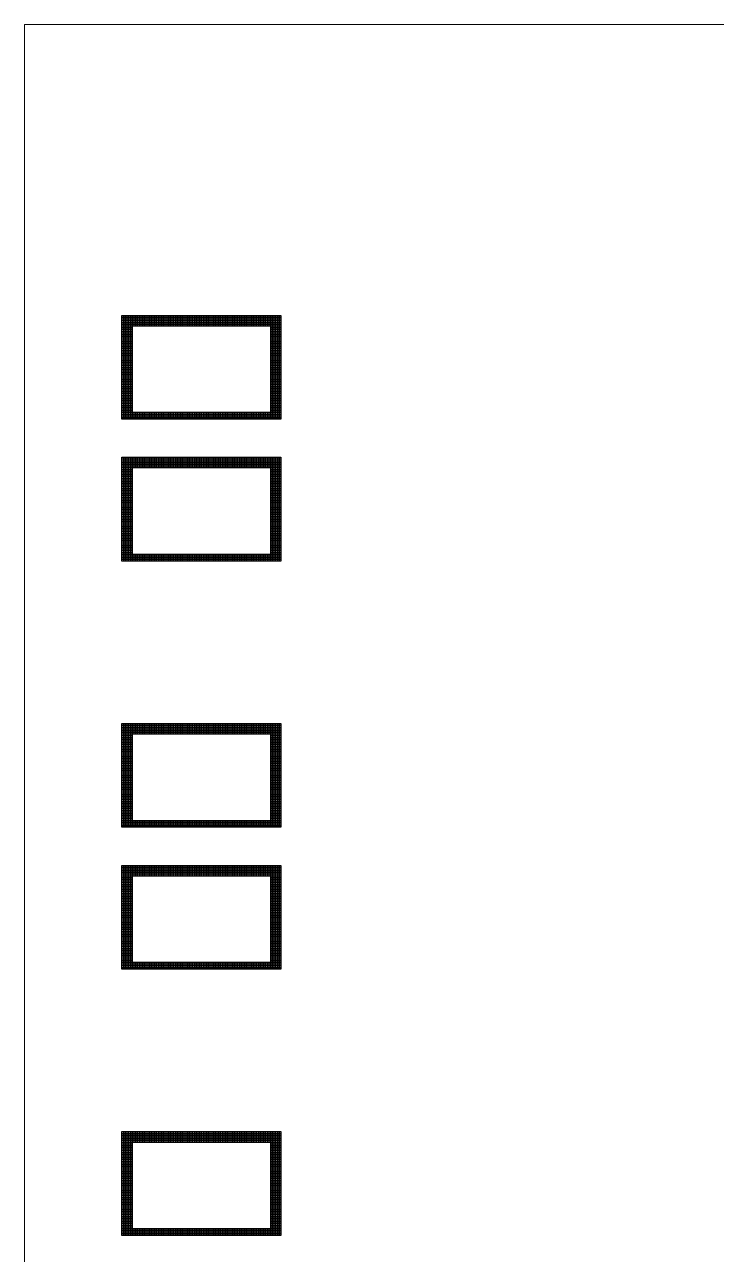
# Model space of a CAD drawing. Header units: millimetres. Extents: x 43.3 to 83.3, y 94.2 to 164.2.
# Drawn here: x 43.29 to 63.29, y 128.65 to 164.21 of the extents above; entities that cross this region are included whole.
import ezdxf

# ---------------------------------------------------------------- set-up
doc = ezdxf.new("R2010")
doc.units = ezdxf.units.MM
doc.layers.add('Adhesion Layer', color=52, linetype='Continuous')

msp = doc.modelspace()

# ---------------------------------------------------------------- linework, layer by layer
at = {"layer": 'Adhesion Layer', "linetype": 'Continuous', "lineweight": 0}
for p, q in [((43.292, 94.211), (43.292, 164.211)), ((43.292, 164.211), (83.292, 164.211))]:
    msp.add_line(p, q, dxfattribs=at)
at = {"layer": 'Adhesion Layer'}
for p, q in [((46.1, 152.8), (46.1, 155.8)), ((46.1, 155.8), (50.7, 155.8)), ((46.15, 155.8), (46.15, 152.8)), ((46.2, 155.8), (46.2, 152.8)), ((46.25, 155.8), (46.25, 152.8)), ((46.3, 155.8), (46.3, 152.8)), ((46.35, 155.8), (46.35, 152.8)), ((46.4, 155.8), (46.4, 152.8)), ((46.45, 155.8), (46.45, 155.5)), ((46.5, 155.8), (46.5, 155.5)), ((46.55, 155.8), (46.55, 155.5)), ((46.6, 155.8), (46.6, 155.5)), ((46.65, 155.8), (46.65, 155.5)), ((46.7, 155.8), (46.7, 155.5)), ((46.75, 155.8), (46.75, 155.5)), ((46.8, 155.8), (46.8, 155.5)), ((46.85, 155.8), (46.85, 155.5)), ((46.9, 155.8), (46.9, 155.5)), ((46.95, 155.8), (46.95, 155.5)), ((47, 155.8), (47, 155.5)), ((47.05, 155.8), (47.05, 155.5)), ((47.1, 155.8), (47.1, 155.5)), ((47.15, 155.8), (47.15, 155.5)), ((47.2, 155.8), (47.2, 155.5)), ((47.25, 155.8), (47.25, 155.5)), ((47.3, 155.8), (47.3, 155.5)), ((47.35, 155.8), (47.35, 155.5)), ((47.4, 155.8), (47.4, 155.5)), ((47.45, 155.8), (47.45, 155.5)), ((47.5, 155.8), (47.5, 155.5)), ((47.55, 155.8), (47.55, 155.5)), ((47.6, 155.8), (47.6, 155.5)), ((47.65, 155.8), (47.65, 155.5)), ((47.7, 155.8), (47.7, 155.5)), ((47.75, 155.8), (47.75, 155.5)), ((47.8, 155.8), (47.8, 155.5)), ((47.85, 155.8), (47.85, 155.5)), ((47.9, 155.8), (47.9, 155.5)), ((47.95, 155.8), (47.95, 155.5)), ((48, 155.8), (48, 155.5)), ((48.05, 155.8), (48.05, 155.5)), ((48.1, 155.8), (48.1, 155.5)), ((48.15, 155.8), (48.15, 155.5)), ((48.2, 155.8), (48.2, 155.5)), ((48.25, 155.8), (48.25, 155.5)), ((48.3, 155.8), (48.3, 155.5)), ((48.35, 155.8), (48.35, 155.5)), ((48.4, 155.8), (48.4, 155.5)), ((48.45, 155.8), (48.45, 155.5)), ((48.5, 155.8), (48.5, 155.5)), ((48.55, 155.8), (48.55, 155.5)), ((48.6, 155.8), (48.6, 155.5)), ((48.65, 155.8), (48.65, 155.5)), ((48.7, 155.8), (48.7, 155.5)), ((48.75, 155.8), (48.75, 155.5)), ((48.8, 155.8), (48.8, 155.5)), ((48.85, 155.8), (48.85, 155.5)), ((48.9, 155.8), (48.9, 155.5)), ((48.95, 155.8), (48.95, 155.5)), ((49, 155.8), (49, 155.5)), ((49.05, 155.8), (49.05, 155.5)), ((49.1, 155.8), (49.1, 155.5)), ((49.15, 155.8), (49.15, 155.5)), ((49.2, 155.8), (49.2, 155.5)), ((49.25, 155.8), (49.25, 155.5)), ((49.3, 155.8), (49.3, 155.5)), ((49.35, 155.8), (49.35, 155.5)), ((49.4, 155.8), (49.4, 155.5)), ((49.45, 155.8), (49.45, 155.5)), ((49.5, 155.8), (49.5, 155.5)), ((49.55, 155.8), (49.55, 155.5)), ((49.6, 155.8), (49.6, 155.5)), ((49.65, 155.8), (49.65, 155.5)), ((49.7, 155.8), (49.7, 155.5)), ((49.75, 155.8), (49.75, 155.5)), ((49.8, 155.8), (49.8, 155.5)), ((49.85, 155.8), (49.85, 155.5)), ((49.9, 155.8), (49.9, 155.5)), ((49.95, 155.8), (49.95, 155.5)), ((50, 155.8), (50, 155.5)), ((50.05, 155.8), (50.05, 155.5)), ((50.1, 155.8), (50.1, 155.5)), ((50.15, 155.8), (50.15, 155.5)), ((50.2, 155.8), (50.2, 155.5)), ((50.25, 155.8), (50.25, 155.5)), ((50.3, 155.8), (50.3, 155.5)), ((50.35, 155.8), (50.35, 155.5)), ((50.4, 155.8), (50.4, 152.8)), ((50.45, 155.8), (50.45, 152.8)), ((50.5, 155.8), (50.5, 152.8)), ((50.55, 155.8), (50.55, 152.8)), ((50.6, 155.8), (50.6, 152.8)), ((50.65, 155.8), (50.65, 152.8)), ((50.7, 155.8), (50.7, 152.8)), ((46.1, 155.75), (50.7, 155.75)), ((46.1, 155.7), (50.7, 155.7)), ((46.1, 155.65), (50.7, 155.65)), ((46.1, 155.6), (50.7, 155.6)), ((46.1, 155.55), (50.7, 155.55)), ((46.1, 155.5), (50.7, 155.5)), ((46.1, 155.45), (46.4, 155.45)), ((50.4, 155.45), (50.7, 155.45)), ((46.1, 155.4), (46.4, 155.4)), ((46.1, 155.35), (46.4, 155.35)), ((46.1, 155.3), (46.4, 155.3)), ((46.1, 155.25), (46.4, 155.25)), ((46.1, 155.2), (46.4, 155.2)), ((46.1, 155.15), (46.4, 155.15)), ((46.1, 155.1), (46.4, 155.1)), ((46.1, 155.05), (46.4, 155.05)), ((50.4, 155.4), (50.7, 155.4)), ((50.4, 155.35), (50.7, 155.35)), ((50.4, 155.3), (50.7, 155.3)), ((50.4, 155.25), (50.7, 155.25)), ((50.4, 155.2), (50.7, 155.2)), ((50.4, 155.15), (50.7, 155.15)), ((50.4, 155.1), (50.7, 155.1)), ((50.4, 155.05), (50.7, 155.05)), ((46.1, 155), (46.4, 155)), ((46.1, 154.95), (46.4, 154.95)), ((46.1, 154.9), (46.4, 154.9)), ((46.1, 154.85), (46.4, 154.85)), ((46.1, 154.8), (46.4, 154.8)), ((46.1, 154.75), (46.4, 154.75)), ((46.1, 154.7), (46.4, 154.7)), ((50.4, 155), (50.7, 155)), ((50.4, 154.95), (50.7, 154.95)), ((50.4, 154.9), (50.7, 154.9)), ((50.4, 154.85), (50.7, 154.85)), ((50.4, 154.8), (50.7, 154.8)), ((50.4, 154.75), (50.7, 154.75)), ((50.4, 154.7), (50.7, 154.7)), ((46.1, 154.65), (46.4, 154.65)), ((46.1, 154.6), (46.4, 154.6)), ((46.1, 154.55), (46.4, 154.55)), ((46.1, 154.5), (46.4, 154.5)), ((46.1, 154.45), (46.4, 154.45)), ((46.1, 154.4), (46.4, 154.4)), ((46.1, 154.35), (46.4, 154.35)), ((50.4, 154.65), (50.7, 154.65)), ((50.4, 154.6), (50.7, 154.6)), ((50.4, 154.55), (50.7, 154.55)), ((50.4, 154.5), (50.7, 154.5)), ((50.4, 154.45), (50.7, 154.45)), ((50.4, 154.4), (50.7, 154.4)), ((50.4, 154.35), (50.7, 154.35)), ((46.1, 154.3), (46.4, 154.3)), ((46.1, 154.25), (46.4, 154.25)), ((46.1, 154.2), (46.4, 154.2)), ((46.1, 154.15), (46.4, 154.15)), ((46.1, 154.1), (46.4, 154.1)), ((46.1, 154.05), (46.4, 154.05)), ((46.1, 154), (46.4, 154)), ((50.4, 154.3), (50.7, 154.3)), ((50.4, 154.25), (50.7, 154.25)), ((50.4, 154.2), (50.7, 154.2)), ((50.4, 154.15), (50.7, 154.15)), ((50.4, 154.1), (50.7, 154.1)), ((50.4, 154.05), (50.7, 154.05)), ((50.4, 154), (50.7, 154)), ((46.1, 153.95), (46.4, 153.95)), ((46.1, 153.9), (46.4, 153.9)), ((46.1, 153.85), (46.4, 153.85)), ((46.1, 153.8), (46.4, 153.8)), ((46.1, 153.75), (46.4, 153.75)), ((46.1, 153.7), (46.4, 153.7)), ((46.1, 153.65), (46.4, 153.65)), ((50.4, 153.95), (50.7, 153.95)), ((50.4, 153.9), (50.7, 153.9)), ((50.4, 153.85), (50.7, 153.85)), ((50.4, 153.8), (50.7, 153.8)), ((50.4, 153.75), (50.7, 153.75)), ((50.4, 153.7), (50.7, 153.7)), ((50.4, 153.65), (50.7, 153.65)), ((46.1, 153.6), (46.4, 153.6)), ((46.1, 153.55), (46.4, 153.55)), ((46.1, 153.5), (46.4, 153.5)), ((46.1, 153.45), (46.4, 153.45)), ((46.1, 153.4), (46.4, 153.4)), ((46.1, 153.35), (46.4, 153.35)), ((46.1, 153.3), (46.4, 153.3)), ((50.4, 153.6), (50.7, 153.6)), ((50.4, 153.55), (50.7, 153.55)), ((50.4, 153.5), (50.7, 153.5)), ((50.4, 153.45), (50.7, 153.45)), ((50.4, 153.4), (50.7, 153.4)), ((50.4, 153.35), (50.7, 153.35)), ((50.4, 153.3), (50.7, 153.3)), ((46.1, 153.25), (46.4, 153.25)), ((46.1, 153.2), (46.4, 153.2)), ((46.1, 153.15), (46.4, 153.15)), ((46.1, 153.1), (46.4, 153.1)), ((46.1, 153.05), (46.4, 153.05)), ((46.1, 153), (50.7, 153)), ((46.1, 152.95), (50.7, 152.95)), ((46.45, 153), (46.45, 152.8)), ((46.5, 153), (46.5, 152.8)), ((46.55, 153), (46.55, 152.8)), ((46.6, 153), (46.6, 152.8)), ((46.65, 153), (46.65, 152.8)), ((46.7, 153), (46.7, 152.8)), ((46.75, 153), (46.75, 152.8)), ((46.8, 153), (46.8, 152.8)), ((46.85, 153), (46.85, 152.8)), ((46.9, 153), (46.9, 152.8)), ((46.95, 153), (46.95, 152.8)), ((47, 153), (47, 152.8)), ((47.05, 153), (47.05, 152.8)), ((47.1, 153), (47.1, 152.8)), ((47.15, 153), (47.15, 152.8)), ((47.2, 153), (47.2, 152.8)), ((47.25, 153), (47.25, 152.8)), ((47.3, 153), (47.3, 152.8)), ((47.35, 153), (47.35, 152.8)), ((47.4, 153), (47.4, 152.8)), ((47.45, 153), (47.45, 152.8)), ((47.5, 153), (47.5, 152.8)), ((47.55, 153), (47.55, 152.8)), ((47.6, 153), (47.6, 152.8)), ((47.65, 153), (47.65, 152.8)), ((47.7, 153), (47.7, 152.8)), ((47.75, 153), (47.75, 152.8)), ((47.8, 153), (47.8, 152.8)), ((47.85, 153), (47.85, 152.8)), ((47.9, 153), (47.9, 152.8)), ((47.95, 153), (47.95, 152.8)), ((48, 153), (48, 152.8)), ((48.05, 153), (48.05, 152.8)), ((48.1, 153), (48.1, 152.8)), ((48.15, 153), (48.15, 152.8)), ((48.2, 153), (48.2, 152.8)), ((48.25, 153), (48.25, 152.8)), ((48.3, 153), (48.3, 152.8)), ((48.35, 153), (48.35, 152.8)), ((48.4, 153), (48.4, 152.8)), ((48.45, 153), (48.45, 152.8)), ((48.5, 153), (48.5, 152.8)), ((48.55, 153), (48.55, 152.8)), ((48.6, 153), (48.6, 152.8)), ((48.65, 153), (48.65, 152.8)), ((48.7, 153), (48.7, 152.8)), ((48.75, 153), (48.75, 152.8)), ((48.8, 153), (48.8, 152.8)), ((48.85, 153), (48.85, 152.8)), ((48.9, 153), (48.9, 152.8)), ((48.95, 153), (48.95, 152.8)), ((49, 153), (49, 152.8)), ((49.05, 153), (49.05, 152.8)), ((49.1, 153), (49.1, 152.8)), ((49.15, 153), (49.15, 152.8)), ((49.2, 153), (49.2, 152.8)), ((49.25, 153), (49.25, 152.8)), ((49.3, 153), (49.3, 152.8)), ((49.35, 153), (49.35, 152.8)), ((49.4, 153), (49.4, 152.8)), ((49.45, 153), (49.45, 152.8)), ((49.5, 153), (49.5, 152.8)), ((49.55, 153), (49.55, 152.8)), ((49.6, 153), (49.6, 152.8)), ((49.65, 153), (49.65, 152.8)), ((49.7, 153), (49.7, 152.8)), ((49.75, 153), (49.75, 152.8)), ((49.8, 153), (49.8, 152.8)), ((49.85, 153), (49.85, 152.8)), ((49.9, 153), (49.9, 152.8)), ((49.95, 153), (49.95, 152.8)), ((50, 153), (50, 152.8)), ((50.05, 153), (50.05, 152.8)), ((50.1, 153), (50.1, 152.8)), ((50.15, 153), (50.15, 152.8)), ((50.2, 153), (50.2, 152.8)), ((50.25, 153), (50.25, 152.8)), ((50.3, 153), (50.3, 152.8)), ((50.35, 153), (50.35, 152.8)), ((50.4, 153.25), (50.7, 153.25)), ((50.4, 153.2), (50.7, 153.2)), ((50.4, 153.15), (50.7, 153.15)), ((50.4, 153.1), (50.7, 153.1)), ((50.4, 153.05), (50.7, 153.05)), ((46.1, 152.9), (50.7, 152.9)), ((46.1, 152.85), (50.7, 152.85)), ((50.7, 152.8), (46.1, 152.8)), ((46.1, 148.7), (46.1, 151.7)), ((46.1, 151.7), (50.7, 151.7)), ((46.1, 151.65), (50.7, 151.65)), ((46.1, 151.6), (50.7, 151.6)), ((46.1, 151.55), (50.7, 151.55)), ((46.1, 151.5), (50.7, 151.5)), ((46.15, 151.7), (46.15, 148.7)), ((46.2, 151.7), (46.2, 148.7)), ((46.25, 151.7), (46.25, 148.7)), ((46.3, 151.7), (46.3, 148.7)), ((46.35, 151.7), (46.35, 148.7)), ((46.4, 151.7), (46.4, 148.7)), ((46.45, 151.7), (46.45, 151.4)), ((46.5, 151.7), (46.5, 151.4)), ((46.55, 151.7), (46.55, 151.4)), ((46.6, 151.7), (46.6, 151.4)), ((46.65, 151.7), (46.65, 151.4)), ((46.7, 151.7), (46.7, 151.4)), ((46.75, 151.7), (46.75, 151.4)), ((46.8, 151.7), (46.8, 151.4)), ((46.85, 151.7), (46.85, 151.4)), ((46.9, 151.7), (46.9, 151.4)), ((46.95, 151.7), (46.95, 151.4)), ((47, 151.7), (47, 151.4)), ((47.05, 151.7), (47.05, 151.4)), ((47.1, 151.7), (47.1, 151.4)), ((47.15, 151.7), (47.15, 151.4)), ((47.2, 151.7), (47.2, 151.4)), ((47.25, 151.7), (47.25, 151.4)), ((47.3, 151.7), (47.3, 151.4)), ((47.35, 151.7), (47.35, 151.4)), ((47.4, 151.7), (47.4, 151.4)), ((47.45, 151.7), (47.45, 151.4)), ((47.5, 151.7), (47.5, 151.4)), ((47.55, 151.7), (47.55, 151.4)), ((47.6, 151.7), (47.6, 151.4)), ((47.65, 151.7), (47.65, 151.4)), ((47.7, 151.7), (47.7, 151.4)), ((47.75, 151.7), (47.75, 151.4)), ((47.8, 151.7), (47.8, 151.4)), ((47.85, 151.7), (47.85, 151.4)), ((47.9, 151.7), (47.9, 151.4)), ((47.95, 151.7), (47.95, 151.4)), ((48, 151.7), (48, 151.4)), ((48.05, 151.7), (48.05, 151.4)), ((48.1, 151.7), (48.1, 151.4)), ((48.15, 151.7), (48.15, 151.4)), ((48.2, 151.7), (48.2, 151.4)), ((48.25, 151.7), (48.25, 151.4)), ((48.3, 151.7), (48.3, 151.4)), ((48.35, 151.7), (48.35, 151.4)), ((48.4, 151.7), (48.4, 151.4)), ((48.45, 151.7), (48.45, 151.4)), ((48.5, 151.7), (48.5, 151.4)), ((48.55, 151.7), (48.55, 151.4)), ((48.6, 151.7), (48.6, 151.4)), ((48.65, 151.7), (48.65, 151.4)), ((48.7, 151.7), (48.7, 151.4)), ((48.75, 151.7), (48.75, 151.4)), ((48.8, 151.7), (48.8, 151.4)), ((48.85, 151.7), (48.85, 151.4)), ((48.9, 151.7), (48.9, 151.4)), ((48.95, 151.7), (48.95, 151.4)), ((49, 151.7), (49, 151.4)), ((49.05, 151.7), (49.05, 151.4)), ((49.1, 151.7), (49.1, 151.4)), ((49.15, 151.7), (49.15, 151.4)), ((49.2, 151.7), (49.2, 151.4)), ((49.25, 151.7), (49.25, 151.4)), ((49.3, 151.7), (49.3, 151.4)), ((49.35, 151.7), (49.35, 151.4)), ((49.4, 151.7), (49.4, 151.4)), ((49.45, 151.7), (49.45, 151.4)), ((49.5, 151.7), (49.5, 151.4)), ((49.55, 151.7), (49.55, 151.4)), ((49.6, 151.7), (49.6, 151.4)), ((49.65, 151.7), (49.65, 151.4)), ((49.7, 151.7), (49.7, 151.4)), ((49.75, 151.7), (49.75, 151.4)), ((49.8, 151.7), (49.8, 151.4)), ((49.85, 151.7), (49.85, 151.4)), ((49.9, 151.7), (49.9, 151.4)), ((49.95, 151.7), (49.95, 151.4)), ((50, 151.7), (50, 151.4)), ((50.05, 151.7), (50.05, 151.4)), ((50.1, 151.7), (50.1, 151.4)), ((50.15, 151.7), (50.15, 151.4)), ((50.2, 151.7), (50.2, 151.4)), ((50.25, 151.7), (50.25, 151.4)), ((50.3, 151.7), (50.3, 151.4)), ((50.35, 151.7), (50.35, 151.4)), ((50.4, 151.7), (50.4, 148.7)), ((50.45, 151.7), (50.45, 148.7)), ((50.5, 151.7), (50.5, 148.7)), ((50.55, 151.7), (50.55, 148.7)), ((50.6, 151.7), (50.6, 148.7)), ((50.65, 151.7), (50.65, 148.7)), ((50.7, 151.7), (50.7, 148.7)), ((46.1, 151.45), (50.7, 151.45)), ((46.1, 151.4), (50.7, 151.4)), ((46.1, 151.35), (46.4, 151.35)), ((46.1, 151.3), (46.4, 151.3)), ((46.1, 151.25), (46.4, 151.25)), ((46.1, 151.2), (46.4, 151.2)), ((46.1, 151.15), (46.4, 151.15)), ((50.4, 151.35), (50.7, 151.35)), ((50.4, 151.3), (50.7, 151.3)), ((50.4, 151.25), (50.7, 151.25)), ((50.4, 151.2), (50.7, 151.2)), ((50.4, 151.15), (50.7, 151.15)), ((46.1, 151.1), (46.4, 151.1)), ((46.1, 151.05), (46.4, 151.05)), ((46.1, 151), (46.4, 151)), ((46.1, 150.95), (46.4, 150.95)), ((46.1, 150.9), (46.4, 150.9)), ((46.1, 150.85), (46.4, 150.85)), ((46.1, 150.8), (46.4, 150.8)), ((50.4, 151.1), (50.7, 151.1)), ((50.4, 151.05), (50.7, 151.05)), ((50.4, 151), (50.7, 151)), ((50.4, 150.95), (50.7, 150.95)), ((50.4, 150.9), (50.7, 150.9)), ((50.4, 150.85), (50.7, 150.85)), ((50.4, 150.8), (50.7, 150.8)), ((46.1, 150.75), (46.4, 150.75)), ((46.1, 150.7), (46.4, 150.7)), ((46.1, 150.65), (46.4, 150.65)), ((46.1, 150.6), (46.4, 150.6)), ((46.1, 150.55), (46.4, 150.55)), ((46.1, 150.5), (46.4, 150.5)), ((46.1, 150.45), (46.4, 150.45)), ((50.4, 150.75), (50.7, 150.75)), ((50.4, 150.7), (50.7, 150.7)), ((50.4, 150.65), (50.7, 150.65)), ((50.4, 150.6), (50.7, 150.6)), ((50.4, 150.55), (50.7, 150.55)), ((50.4, 150.5), (50.7, 150.5)), ((50.4, 150.45), (50.7, 150.45)), ((46.1, 150.4), (46.4, 150.4)), ((46.1, 150.35), (46.4, 150.35)), ((46.1, 150.3), (46.4, 150.3)), ((46.1, 150.25), (46.4, 150.25)), ((46.1, 150.2), (46.4, 150.2)), ((46.1, 150.15), (46.4, 150.15)), ((46.1, 150.1), (46.4, 150.1)), ((50.4, 150.4), (50.7, 150.4)), ((50.4, 150.35), (50.7, 150.35)), ((50.4, 150.3), (50.7, 150.3)), ((50.4, 150.25), (50.7, 150.25)), ((50.4, 150.2), (50.7, 150.2)), ((50.4, 150.15), (50.7, 150.15)), ((50.4, 150.1), (50.7, 150.1)), ((46.1, 150.05), (46.4, 150.05)), ((46.1, 150), (46.4, 150)), ((46.1, 149.95), (46.4, 149.95)), ((46.1, 149.9), (46.4, 149.9)), ((46.1, 149.85), (46.4, 149.85)), ((46.1, 149.8), (46.4, 149.8)), ((46.1, 149.75), (46.4, 149.75)), ((50.4, 150.05), (50.7, 150.05)), ((50.4, 150), (50.7, 150)), ((50.4, 149.95), (50.7, 149.95)), ((50.4, 149.9), (50.7, 149.9)), ((50.4, 149.85), (50.7, 149.85)), ((50.4, 149.8), (50.7, 149.8)), ((50.4, 149.75), (50.7, 149.75)), ((46.1, 149.7), (46.4, 149.7)), ((46.1, 149.65), (46.4, 149.65)), ((46.1, 149.6), (46.4, 149.6)), ((46.1, 149.55), (46.4, 149.55)), ((46.1, 149.5), (46.4, 149.5)), ((46.1, 149.45), (46.4, 149.45)), ((46.1, 149.4), (46.4, 149.4)), ((50.4, 149.7), (50.7, 149.7)), ((50.4, 149.65), (50.7, 149.65)), ((50.4, 149.6), (50.7, 149.6)), ((50.4, 149.55), (50.7, 149.55)), ((50.4, 149.5), (50.7, 149.5)), ((50.4, 149.45), (50.7, 149.45)), ((50.4, 149.4), (50.7, 149.4)), ((46.1, 149.35), (46.4, 149.35)), ((46.1, 149.3), (46.4, 149.3)), ((46.1, 149.25), (46.4, 149.25)), ((46.1, 149.2), (46.4, 149.2)), ((46.1, 149.15), (46.4, 149.15)), ((46.1, 149.1), (46.4, 149.1)), ((46.1, 149.05), (46.4, 149.05)), ((46.1, 149), (46.4, 149)), ((50.4, 149.35), (50.7, 149.35)), ((50.4, 149.3), (50.7, 149.3)), ((50.4, 149.25), (50.7, 149.25)), ((50.4, 149.2), (50.7, 149.2)), ((50.4, 149.15), (50.7, 149.15)), ((50.4, 149.1), (50.7, 149.1)), ((50.4, 149.05), (50.7, 149.05)), ((50.4, 149), (50.7, 149)), ((46.1, 148.95), (46.4, 148.95)), ((46.1, 148.9), (50.7, 148.9)), ((46.1, 148.85), (50.7, 148.85)), ((46.1, 148.8), (50.7, 148.8)), ((46.1, 148.75), (50.7, 148.75)), ((50.7, 148.7), (46.1, 148.7)), ((46.45, 148.9), (46.45, 148.7)), ((46.5, 148.9), (46.5, 148.7)), ((46.55, 148.9), (46.55, 148.7)), ((46.6, 148.9), (46.6, 148.7)), ((46.65, 148.9), (46.65, 148.7)), ((46.7, 148.9), (46.7, 148.7)), ((46.75, 148.9), (46.75, 148.7)), ((46.8, 148.9), (46.8, 148.7)), ((46.85, 148.9), (46.85, 148.7)), ((46.9, 148.9), (46.9, 148.7)), ((46.95, 148.9), (46.95, 148.7)), ((47, 148.9), (47, 148.7)), ((47.05, 148.9), (47.05, 148.7)), ((47.1, 148.9), (47.1, 148.7)), ((47.15, 148.9), (47.15, 148.7)), ((47.2, 148.9), (47.2, 148.7)), ((47.25, 148.9), (47.25, 148.7)), ((47.3, 148.9), (47.3, 148.7)), ((47.35, 148.9), (47.35, 148.7)), ((47.4, 148.9), (47.4, 148.7)), ((47.45, 148.9), (47.45, 148.7)), ((47.5, 148.9), (47.5, 148.7)), ((47.55, 148.9), (47.55, 148.7)), ((47.6, 148.9), (47.6, 148.7)), ((47.65, 148.9), (47.65, 148.7)), ((47.7, 148.9), (47.7, 148.7)), ((47.75, 148.9), (47.75, 148.7)), ((47.8, 148.9), (47.8, 148.7)), ((47.85, 148.9), (47.85, 148.7)), ((47.9, 148.9), (47.9, 148.7)), ((47.95, 148.9), (47.95, 148.7)), ((48, 148.9), (48, 148.7)), ((48.05, 148.9), (48.05, 148.7)), ((48.1, 148.9), (48.1, 148.7)), ((48.15, 148.9), (48.15, 148.7)), ((48.2, 148.9), (48.2, 148.7)), ((48.25, 148.9), (48.25, 148.7)), ((48.3, 148.9), (48.3, 148.7)), ((48.35, 148.9), (48.35, 148.7)), ((48.4, 148.9), (48.4, 148.7)), ((48.45, 148.9), (48.45, 148.7)), ((48.5, 148.9), (48.5, 148.7)), ((48.55, 148.9), (48.55, 148.7)), ((48.6, 148.9), (48.6, 148.7)), ((48.65, 148.9), (48.65, 148.7)), ((48.7, 148.9), (48.7, 148.7)), ((48.75, 148.9), (48.75, 148.7)), ((48.8, 148.9), (48.8, 148.7)), ((48.85, 148.9), (48.85, 148.7)), ((48.9, 148.9), (48.9, 148.7)), ((48.95, 148.9), (48.95, 148.7)), ((49, 148.9), (49, 148.7)), ((49.05, 148.9), (49.05, 148.7)), ((49.1, 148.9), (49.1, 148.7)), ((49.15, 148.9), (49.15, 148.7)), ((49.2, 148.9), (49.2, 148.7)), ((49.25, 148.9), (49.25, 148.7)), ((49.3, 148.9), (49.3, 148.7)), ((49.35, 148.9), (49.35, 148.7)), ((49.4, 148.9), (49.4, 148.7)), ((49.45, 148.9), (49.45, 148.7)), ((49.5, 148.9), (49.5, 148.7)), ((49.55, 148.9), (49.55, 148.7)), ((49.6, 148.9), (49.6, 148.7)), ((49.65, 148.9), (49.65, 148.7)), ((49.7, 148.9), (49.7, 148.7)), ((49.75, 148.9), (49.75, 148.7)), ((49.8, 148.9), (49.8, 148.7)), ((49.85, 148.9), (49.85, 148.7)), ((49.9, 148.9), (49.9, 148.7)), ((49.95, 148.9), (49.95, 148.7)), ((50, 148.9), (50, 148.7)), ((50.05, 148.9), (50.05, 148.7)), ((50.1, 148.9), (50.1, 148.7)), ((50.15, 148.9), (50.15, 148.7)), ((50.2, 148.9), (50.2, 148.7)), ((50.25, 148.9), (50.25, 148.7)), ((50.3, 148.9), (50.3, 148.7)), ((50.35, 148.9), (50.35, 148.7)), ((50.4, 148.95), (50.7, 148.95)), ((46.1, 141), (46.1, 144)), ((46.1, 144), (50.7, 144)), ((46.1, 143.95), (50.7, 143.95)), ((46.1, 143.9), (50.7, 143.9)), ((46.1, 143.85), (50.7, 143.85)), ((46.1, 143.8), (50.7, 143.8)), ((46.1, 143.75), (50.7, 143.75)), ((46.1, 143.7), (50.7, 143.7)), ((46.15, 144), (46.15, 141)), ((46.2, 144), (46.2, 141)), ((46.25, 144), (46.25, 141)), ((46.3, 144), (46.3, 141)), ((46.35, 144), (46.35, 141)), ((46.4, 144), (46.4, 141)), ((46.45, 144), (46.45, 143.7)), ((46.5, 144), (46.5, 143.7)), ((46.55, 144), (46.55, 143.7)), ((46.6, 144), (46.6, 143.7)), ((46.65, 144), (46.65, 143.7)), ((46.7, 144), (46.7, 143.7)), ((46.75, 144), (46.75, 143.7)), ((46.8, 144), (46.8, 143.7)), ((46.85, 144), (46.85, 143.7)), ((46.9, 144), (46.9, 143.7)), ((46.95, 144), (46.95, 143.7)), ((47, 144), (47, 143.7)), ((47.05, 144), (47.05, 143.7)), ((47.1, 144), (47.1, 143.7)), ((47.15, 144), (47.15, 143.7)), ((47.2, 144), (47.2, 143.7)), ((47.25, 144), (47.25, 143.7)), ((47.3, 144), (47.3, 143.7)), ((47.35, 144), (47.35, 143.7)), ((47.4, 144), (47.4, 143.7)), ((47.45, 144), (47.45, 143.7)), ((47.5, 144), (47.5, 143.7)), ((47.55, 144), (47.55, 143.7)), ((47.6, 144), (47.6, 143.7)), ((47.65, 144), (47.65, 143.7)), ((47.7, 144), (47.7, 143.7)), ((47.75, 144), (47.75, 143.7)), ((47.8, 144), (47.8, 143.7)), ((47.85, 144), (47.85, 143.7)), ((47.9, 144), (47.9, 143.7)), ((47.95, 144), (47.95, 143.7)), ((48, 144), (48, 143.7)), ((48.05, 144), (48.05, 143.7)), ((48.1, 144), (48.1, 143.7)), ((48.15, 144), (48.15, 143.7)), ((48.2, 144), (48.2, 143.7)), ((48.25, 144), (48.25, 143.7)), ((48.3, 144), (48.3, 143.7)), ((48.35, 144), (48.35, 143.7)), ((48.4, 144), (48.4, 143.7)), ((48.45, 144), (48.45, 143.7)), ((48.5, 144), (48.5, 143.7)), ((48.55, 144), (48.55, 143.7)), ((48.6, 144), (48.6, 143.7)), ((48.65, 144), (48.65, 143.7)), ((48.7, 144), (48.7, 143.7)), ((48.75, 144), (48.75, 143.7)), ((48.8, 144), (48.8, 143.7)), ((48.85, 144), (48.85, 143.7)), ((48.9, 144), (48.9, 143.7)), ((48.95, 144), (48.95, 143.7)), ((49, 144), (49, 143.7)), ((49.05, 144), (49.05, 143.7)), ((49.1, 144), (49.1, 143.7)), ((49.15, 144), (49.15, 143.7)), ((49.2, 144), (49.2, 143.7)), ((49.25, 144), (49.25, 143.7)), ((49.3, 144), (49.3, 143.7)), ((49.35, 144), (49.35, 143.7)), ((49.4, 144), (49.4, 143.7)), ((49.45, 144), (49.45, 143.7)), ((49.5, 144), (49.5, 143.7)), ((49.55, 144), (49.55, 143.7)), ((49.6, 144), (49.6, 143.7)), ((49.65, 144), (49.65, 143.7)), ((49.7, 144), (49.7, 143.7)), ((49.75, 144), (49.75, 143.7)), ((49.8, 144), (49.8, 143.7)), ((49.85, 144), (49.85, 143.7)), ((49.9, 144), (49.9, 143.7)), ((49.95, 144), (49.95, 143.7)), ((50, 144), (50, 143.7)), ((50.05, 144), (50.05, 143.7)), ((50.1, 144), (50.1, 143.7)), ((50.15, 144), (50.15, 143.7)), ((50.2, 144), (50.2, 143.7)), ((50.25, 144), (50.25, 143.7)), ((50.3, 144), (50.3, 143.7)), ((50.35, 144), (50.35, 143.7)), ((50.4, 144), (50.4, 141)), ((50.45, 144), (50.45, 141)), ((50.5, 144), (50.5, 141)), ((50.55, 144), (50.55, 141)), ((50.6, 144), (50.6, 141)), ((50.65, 144), (50.65, 141)), ((50.7, 144), (50.7, 141)), ((46.1, 143.65), (46.4, 143.65)), ((46.1, 143.6), (46.4, 143.6)), ((46.1, 143.55), (46.4, 143.55)), ((46.1, 143.5), (46.4, 143.5)), ((46.1, 143.45), (46.4, 143.45)), ((46.1, 143.4), (46.4, 143.4)), ((46.1, 143.35), (46.4, 143.35)), ((50.4, 143.65), (50.7, 143.65)), ((50.4, 143.6), (50.7, 143.6)), ((50.4, 143.55), (50.7, 143.55)), ((50.4, 143.5), (50.7, 143.5)), ((50.4, 143.45), (50.7, 143.45)), ((50.4, 143.4), (50.7, 143.4)), ((50.4, 143.35), (50.7, 143.35)), ((46.1, 143.3), (46.4, 143.3)), ((46.1, 143.25), (46.4, 143.25)), ((46.1, 143.2), (46.4, 143.2)), ((46.1, 143.15), (46.4, 143.15)), ((46.1, 143.1), (46.4, 143.1)), ((46.1, 143.05), (46.4, 143.05)), ((46.1, 143), (46.4, 143)), ((50.4, 143.3), (50.7, 143.3)), ((50.4, 143.25), (50.7, 143.25)), ((50.4, 143.2), (50.7, 143.2)), ((50.4, 143.15), (50.7, 143.15)), ((50.4, 143.1), (50.7, 143.1)), ((50.4, 143.05), (50.7, 143.05)), ((50.4, 143), (50.7, 143)), ((46.1, 142.95), (46.4, 142.95)), ((46.1, 142.9), (46.4, 142.9)), ((46.1, 142.85), (46.4, 142.85)), ((46.1, 142.8), (46.4, 142.8)), ((46.1, 142.75), (46.4, 142.75)), ((46.1, 142.7), (46.4, 142.7)), ((46.1, 142.65), (46.4, 142.65)), ((46.1, 142.6), (46.4, 142.6)), ((50.4, 142.95), (50.7, 142.95)), ((50.4, 142.9), (50.7, 142.9)), ((50.4, 142.85), (50.7, 142.85)), ((50.4, 142.8), (50.7, 142.8)), ((50.4, 142.75), (50.7, 142.75)), ((50.4, 142.7), (50.7, 142.7)), ((50.4, 142.65), (50.7, 142.65)), ((50.4, 142.6), (50.7, 142.6)), ((46.1, 142.55), (46.4, 142.55)), ((46.1, 142.5), (46.4, 142.5)), ((46.1, 142.45), (46.4, 142.45)), ((46.1, 142.4), (46.4, 142.4)), ((46.1, 142.35), (46.4, 142.35)), ((46.1, 142.3), (46.4, 142.3)), ((46.1, 142.25), (46.4, 142.25)), ((50.4, 142.55), (50.7, 142.55)), ((50.4, 142.5), (50.7, 142.5)), ((50.4, 142.45), (50.7, 142.45)), ((50.4, 142.4), (50.7, 142.4)), ((50.4, 142.35), (50.7, 142.35)), ((50.4, 142.3), (50.7, 142.3)), ((50.4, 142.25), (50.7, 142.25)), ((46.1, 142.2), (46.4, 142.2)), ((46.1, 142.15), (46.4, 142.15)), ((46.1, 142.1), (46.4, 142.1)), ((46.1, 142.05), (46.4, 142.05)), ((46.1, 142), (46.4, 142)), ((46.1, 141.95), (46.4, 141.95)), ((46.1, 141.9), (46.4, 141.9)), ((50.4, 142.2), (50.7, 142.2)), ((50.4, 142.15), (50.7, 142.15)), ((50.4, 142.1), (50.7, 142.1)), ((50.4, 142.05), (50.7, 142.05)), ((50.4, 142), (50.7, 142)), ((50.4, 141.95), (50.7, 141.95)), ((50.4, 141.9), (50.7, 141.9)), ((46.1, 141.85), (46.4, 141.85)), ((46.1, 141.8), (46.4, 141.8)), ((46.1, 141.75), (46.4, 141.75)), ((46.1, 141.7), (46.4, 141.7)), ((46.1, 141.65), (46.4, 141.65)), ((46.1, 141.6), (46.4, 141.6)), ((46.1, 141.55), (46.4, 141.55)), ((50.4, 141.85), (50.7, 141.85)), ((50.4, 141.8), (50.7, 141.8)), ((50.4, 141.75), (50.7, 141.75)), ((50.4, 141.7), (50.7, 141.7)), ((50.4, 141.65), (50.7, 141.65)), ((50.4, 141.6), (50.7, 141.6)), ((50.4, 141.55), (50.7, 141.55)), ((46.1, 141.5), (46.4, 141.5)), ((46.1, 141.45), (46.4, 141.45)), ((46.1, 141.4), (46.4, 141.4)), ((46.1, 141.35), (46.4, 141.35)), ((46.1, 141.3), (46.4, 141.3)), ((46.1, 141.25), (46.4, 141.25)), ((46.1, 141.2), (50.7, 141.2)), ((46.45, 141.2), (46.45, 141)), ((46.5, 141.2), (46.5, 141)), ((46.55, 141.2), (46.55, 141)), ((46.6, 141.2), (46.6, 141)), ((46.65, 141.2), (46.65, 141)), ((46.7, 141.2), (46.7, 141)), ((46.75, 141.2), (46.75, 141)), ((46.8, 141.2), (46.8, 141)), ((46.85, 141.2), (46.85, 141)), ((46.9, 141.2), (46.9, 141)), ((46.95, 141.2), (46.95, 141)), ((47, 141.2), (47, 141)), ((47.05, 141.2), (47.05, 141)), ((47.1, 141.2), (47.1, 141)), ((47.15, 141.2), (47.15, 141)), ((47.2, 141.2), (47.2, 141)), ((47.25, 141.2), (47.25, 141)), ((47.3, 141.2), (47.3, 141)), ((47.35, 141.2), (47.35, 141)), ((47.4, 141.2), (47.4, 141)), ((47.45, 141.2), (47.45, 141)), ((47.5, 141.2), (47.5, 141)), ((47.55, 141.2), (47.55, 141)), ((47.6, 141.2), (47.6, 141)), ((47.65, 141.2), (47.65, 141)), ((47.7, 141.2), (47.7, 141)), ((47.75, 141.2), (47.75, 141)), ((47.8, 141.2), (47.8, 141)), ((47.85, 141.2), (47.85, 141)), ((47.9, 141.2), (47.9, 141)), ((47.95, 141.2), (47.95, 141)), ((48, 141.2), (48, 141)), ((48.05, 141.2), (48.05, 141)), ((48.1, 141.2), (48.1, 141)), ((48.15, 141.2), (48.15, 141)), ((48.2, 141.2), (48.2, 141)), ((48.25, 141.2), (48.25, 141)), ((48.3, 141.2), (48.3, 141)), ((48.35, 141.2), (48.35, 141)), ((48.4, 141.2), (48.4, 141)), ((48.45, 141.2), (48.45, 141)), ((48.5, 141.2), (48.5, 141)), ((48.55, 141.2), (48.55, 141)), ((48.6, 141.2), (48.6, 141)), ((48.65, 141.2), (48.65, 141)), ((48.7, 141.2), (48.7, 141)), ((48.75, 141.2), (48.75, 141)), ((48.8, 141.2), (48.8, 141)), ((48.85, 141.2), (48.85, 141)), ((48.9, 141.2), (48.9, 141)), ((48.95, 141.2), (48.95, 141)), ((49, 141.2), (49, 141)), ((49.05, 141.2), (49.05, 141)), ((49.1, 141.2), (49.1, 141)), ((49.15, 141.2), (49.15, 141)), ((49.2, 141.2), (49.2, 141)), ((49.25, 141.2), (49.25, 141)), ((49.3, 141.2), (49.3, 141)), ((49.35, 141.2), (49.35, 141)), ((49.4, 141.2), (49.4, 141)), ((49.45, 141.2), (49.45, 141)), ((49.5, 141.2), (49.5, 141)), ((49.55, 141.2), (49.55, 141)), ((49.6, 141.2), (49.6, 141)), ((49.65, 141.2), (49.65, 141)), ((49.7, 141.2), (49.7, 141)), ((49.75, 141.2), (49.75, 141)), ((49.8, 141.2), (49.8, 141)), ((49.85, 141.2), (49.85, 141)), ((49.9, 141.2), (49.9, 141)), ((49.95, 141.2), (49.95, 141)), ((50, 141.2), (50, 141)), ((50.05, 141.2), (50.05, 141)), ((50.1, 141.2), (50.1, 141)), ((50.15, 141.2), (50.15, 141)), ((50.2, 141.2), (50.2, 141)), ((50.25, 141.2), (50.25, 141)), ((50.3, 141.2), (50.3, 141)), ((50.35, 141.2), (50.35, 141)), ((50.4, 141.5), (50.7, 141.5)), ((50.4, 141.45), (50.7, 141.45)), ((50.4, 141.4), (50.7, 141.4)), ((50.4, 141.35), (50.7, 141.35)), ((50.4, 141.3), (50.7, 141.3)), ((50.4, 141.25), (50.7, 141.25)), ((46.1, 141.15), (50.7, 141.15)), ((46.1, 141.1), (50.7, 141.1)), ((46.1, 141.05), (50.7, 141.05)), ((50.7, 141), (46.1, 141)), ((46.1, 136.9), (46.1, 139.9)), ((46.1, 139.9), (50.7, 139.9)), ((46.1, 139.85), (50.7, 139.85)), ((46.1, 139.8), (50.7, 139.8)), ((46.15, 139.9), (46.15, 136.9)), ((46.2, 139.9), (46.2, 136.9)), ((46.25, 139.9), (46.25, 136.9)), ((46.3, 139.9), (46.3, 136.9)), ((46.35, 139.9), (46.35, 136.9)), ((46.4, 139.9), (46.4, 136.9)), ((46.45, 139.9), (46.45, 139.6)), ((46.5, 139.9), (46.5, 139.6)), ((46.55, 139.9), (46.55, 139.6)), ((46.6, 139.9), (46.6, 139.6)), ((46.65, 139.9), (46.65, 139.6)), ((46.7, 139.9), (46.7, 139.6)), ((46.75, 139.9), (46.75, 139.6)), ((46.8, 139.9), (46.8, 139.6)), ((46.85, 139.9), (46.85, 139.6)), ((46.9, 139.9), (46.9, 139.6)), ((46.95, 139.9), (46.95, 139.6)), ((47, 139.9), (47, 139.6)), ((47.05, 139.9), (47.05, 139.6)), ((47.1, 139.9), (47.1, 139.6)), ((47.15, 139.9), (47.15, 139.6)), ((47.2, 139.9), (47.2, 139.6)), ((47.25, 139.9), (47.25, 139.6)), ((47.3, 139.9), (47.3, 139.6)), ((47.35, 139.9), (47.35, 139.6)), ((47.4, 139.9), (47.4, 139.6)), ((47.45, 139.9), (47.45, 139.6)), ((47.5, 139.9), (47.5, 139.6)), ((47.55, 139.9), (47.55, 139.6)), ((47.6, 139.9), (47.6, 139.6)), ((47.65, 139.9), (47.65, 139.6)), ((47.7, 139.9), (47.7, 139.6)), ((47.75, 139.9), (47.75, 139.6)), ((47.8, 139.9), (47.8, 139.6)), ((47.85, 139.9), (47.85, 139.6)), ((47.9, 139.9), (47.9, 139.6)), ((47.95, 139.9), (47.95, 139.6)), ((48, 139.9), (48, 139.6)), ((48.05, 139.9), (48.05, 139.6)), ((48.1, 139.9), (48.1, 139.6)), ((48.15, 139.9), (48.15, 139.6)), ((48.2, 139.9), (48.2, 139.6)), ((48.25, 139.9), (48.25, 139.6)), ((48.3, 139.9), (48.3, 139.6)), ((48.35, 139.9), (48.35, 139.6)), ((48.4, 139.9), (48.4, 139.6)), ((48.45, 139.9), (48.45, 139.6)), ((48.5, 139.9), (48.5, 139.6)), ((48.55, 139.9), (48.55, 139.6)), ((48.6, 139.9), (48.6, 139.6)), ((48.65, 139.9), (48.65, 139.6)), ((48.7, 139.9), (48.7, 139.6)), ((48.75, 139.9), (48.75, 139.6)), ((48.8, 139.9), (48.8, 139.6)), ((48.85, 139.9), (48.85, 139.6)), ((48.9, 139.9), (48.9, 139.6)), ((48.95, 139.9), (48.95, 139.6)), ((49, 139.9), (49, 139.6)), ((49.05, 139.9), (49.05, 139.6)), ((49.1, 139.9), (49.1, 139.6)), ((49.15, 139.9), (49.15, 139.6)), ((49.2, 139.9), (49.2, 139.6)), ((49.25, 139.9), (49.25, 139.6)), ((49.3, 139.9), (49.3, 139.6)), ((49.35, 139.9), (49.35, 139.6)), ((49.4, 139.9), (49.4, 139.6)), ((49.45, 139.9), (49.45, 139.6)), ((49.5, 139.9), (49.5, 139.6)), ((49.55, 139.9), (49.55, 139.6)), ((49.6, 139.9), (49.6, 139.6)), ((49.65, 139.9), (49.65, 139.6)), ((49.7, 139.9), (49.7, 139.6)), ((49.75, 139.9), (49.75, 139.6)), ((49.8, 139.9), (49.8, 139.6)), ((49.85, 139.9), (49.85, 139.6)), ((49.9, 139.9), (49.9, 139.6)), ((49.95, 139.9), (49.95, 139.6)), ((50, 139.9), (50, 139.6)), ((50.05, 139.9), (50.05, 139.6)), ((50.1, 139.9), (50.1, 139.6)), ((50.15, 139.9), (50.15, 139.6)), ((50.2, 139.9), (50.2, 139.6)), ((50.25, 139.9), (50.25, 139.6)), ((50.3, 139.9), (50.3, 139.6)), ((50.35, 139.9), (50.35, 139.6)), ((50.4, 139.9), (50.4, 136.9)), ((50.45, 139.9), (50.45, 136.9)), ((50.5, 139.9), (50.5, 136.9)), ((50.55, 139.9), (50.55, 136.9)), ((50.6, 139.9), (50.6, 136.9)), ((50.65, 139.9), (50.65, 136.9)), ((50.7, 139.9), (50.7, 136.9)), ((46.1, 139.75), (50.7, 139.75)), ((46.1, 139.7), (50.7, 139.7)), ((46.1, 139.65), (50.7, 139.65)), ((46.1, 139.6), (50.7, 139.6)), ((46.1, 139.55), (46.4, 139.55)), ((46.1, 139.5), (46.4, 139.5)), ((46.1, 139.45), (46.4, 139.45)), ((46.1, 139.4), (46.4, 139.4)), ((50.4, 139.55), (50.7, 139.55)), ((50.4, 139.5), (50.7, 139.5)), ((50.4, 139.45), (50.7, 139.45)), ((50.4, 139.4), (50.7, 139.4)), ((46.1, 139.35), (46.4, 139.35)), ((46.1, 139.3), (46.4, 139.3)), ((46.1, 139.25), (46.4, 139.25)), ((46.1, 139.2), (46.4, 139.2)), ((46.1, 139.15), (46.4, 139.15)), ((46.1, 139.1), (46.4, 139.1)), ((46.1, 139.05), (46.4, 139.05)), ((50.4, 139.35), (50.7, 139.35)), ((50.4, 139.3), (50.7, 139.3)), ((50.4, 139.25), (50.7, 139.25)), ((50.4, 139.2), (50.7, 139.2)), ((50.4, 139.15), (50.7, 139.15)), ((50.4, 139.1), (50.7, 139.1)), ((50.4, 139.05), (50.7, 139.05)), ((46.1, 139), (46.4, 139)), ((46.1, 138.95), (46.4, 138.95)), ((46.1, 138.9), (46.4, 138.9)), ((46.1, 138.85), (46.4, 138.85)), ((46.1, 138.8), (46.4, 138.8)), ((46.1, 138.75), (46.4, 138.75)), ((46.1, 138.7), (46.4, 138.7)), ((50.4, 139), (50.7, 139)), ((50.4, 138.95), (50.7, 138.95)), ((50.4, 138.9), (50.7, 138.9)), ((50.4, 138.85), (50.7, 138.85)), ((50.4, 138.8), (50.7, 138.8)), ((50.4, 138.75), (50.7, 138.75)), ((50.4, 138.7), (50.7, 138.7)), ((46.1, 138.65), (46.4, 138.65)), ((46.1, 138.6), (46.4, 138.6)), ((46.1, 138.55), (46.4, 138.55)), ((46.1, 138.5), (46.4, 138.5)), ((46.1, 138.45), (46.4, 138.45)), ((46.1, 138.4), (46.4, 138.4)), ((46.1, 138.35), (46.4, 138.35)), ((50.4, 138.65), (50.7, 138.65)), ((50.4, 138.6), (50.7, 138.6)), ((50.4, 138.55), (50.7, 138.55)), ((50.4, 138.5), (50.7, 138.5)), ((50.4, 138.45), (50.7, 138.45)), ((50.4, 138.4), (50.7, 138.4)), ((50.4, 138.35), (50.7, 138.35)), ((46.1, 138.3), (46.4, 138.3)), ((46.1, 138.25), (46.4, 138.25)), ((46.1, 138.2), (46.4, 138.2)), ((46.1, 138.15), (46.4, 138.15)), ((46.1, 138.1), (46.4, 138.1)), ((46.1, 138.05), (46.4, 138.05)), ((46.1, 138), (46.4, 138)), ((50.4, 138.3), (50.7, 138.3)), ((50.4, 138.25), (50.7, 138.25)), ((50.4, 138.2), (50.7, 138.2)), ((50.4, 138.15), (50.7, 138.15)), ((50.4, 138.1), (50.7, 138.1)), ((50.4, 138.05), (50.7, 138.05)), ((50.4, 138), (50.7, 138)), ((46.1, 137.95), (46.4, 137.95)), ((46.1, 137.9), (46.4, 137.9)), ((46.1, 137.85), (46.4, 137.85)), ((46.1, 137.8), (46.4, 137.8)), ((46.1, 137.75), (46.4, 137.75)), ((46.1, 137.7), (46.4, 137.7)), ((46.1, 137.65), (46.4, 137.65)), ((50.4, 137.95), (50.7, 137.95)), ((50.4, 137.9), (50.7, 137.9)), ((50.4, 137.85), (50.7, 137.85)), ((50.4, 137.8), (50.7, 137.8)), ((50.4, 137.75), (50.7, 137.75)), ((50.4, 137.7), (50.7, 137.7)), ((50.4, 137.65), (50.7, 137.65)), ((46.1, 137.6), (46.4, 137.6)), ((46.1, 137.55), (46.4, 137.55)), ((46.1, 137.5), (46.4, 137.5)), ((46.1, 137.45), (46.4, 137.45)), ((46.1, 137.4), (46.4, 137.4)), ((46.1, 137.35), (46.4, 137.35)), ((46.1, 137.3), (46.4, 137.3)), ((50.4, 137.6), (50.7, 137.6)), ((50.4, 137.55), (50.7, 137.55)), ((50.4, 137.5), (50.7, 137.5)), ((50.4, 137.45), (50.7, 137.45)), ((50.4, 137.4), (50.7, 137.4)), ((50.4, 137.35), (50.7, 137.35)), ((50.4, 137.3), (50.7, 137.3)), ((46.1, 137.25), (46.4, 137.25)), ((46.1, 137.2), (46.4, 137.2)), ((46.1, 137.15), (46.4, 137.15)), ((46.1, 137.1), (50.7, 137.1)), ((46.1, 137.05), (50.7, 137.05)), ((46.1, 137), (50.7, 137)), ((46.1, 136.95), (50.7, 136.95)), ((46.45, 137.1), (46.45, 136.9)), ((46.5, 137.1), (46.5, 136.9)), ((46.55, 137.1), (46.55, 136.9)), ((46.6, 137.1), (46.6, 136.9)), ((46.65, 137.1), (46.65, 136.9)), ((46.7, 137.1), (46.7, 136.9)), ((46.75, 137.1), (46.75, 136.9)), ((46.8, 137.1), (46.8, 136.9)), ((46.85, 137.1), (46.85, 136.9)), ((46.9, 137.1), (46.9, 136.9)), ((46.95, 137.1), (46.95, 136.9)), ((47, 137.1), (47, 136.9)), ((47.05, 137.1), (47.05, 136.9)), ((47.1, 137.1), (47.1, 136.9)), ((47.15, 137.1), (47.15, 136.9)), ((47.2, 137.1), (47.2, 136.9)), ((47.25, 137.1), (47.25, 136.9)), ((47.3, 137.1), (47.3, 136.9)), ((47.35, 137.1), (47.35, 136.9)), ((47.4, 137.1), (47.4, 136.9)), ((47.45, 137.1), (47.45, 136.9)), ((47.5, 137.1), (47.5, 136.9)), ((47.55, 137.1), (47.55, 136.9)), ((47.6, 137.1), (47.6, 136.9)), ((47.65, 137.1), (47.65, 136.9)), ((47.7, 137.1), (47.7, 136.9)), ((47.75, 137.1), (47.75, 136.9)), ((47.8, 137.1), (47.8, 136.9)), ((47.85, 137.1), (47.85, 136.9)), ((47.9, 137.1), (47.9, 136.9)), ((47.95, 137.1), (47.95, 136.9)), ((48, 137.1), (48, 136.9)), ((48.05, 137.1), (48.05, 136.9)), ((48.1, 137.1), (48.1, 136.9)), ((48.15, 137.1), (48.15, 136.9)), ((48.2, 137.1), (48.2, 136.9)), ((48.25, 137.1), (48.25, 136.9)), ((48.3, 137.1), (48.3, 136.9)), ((48.35, 137.1), (48.35, 136.9)), ((48.4, 137.1), (48.4, 136.9)), ((48.45, 137.1), (48.45, 136.9)), ((48.5, 137.1), (48.5, 136.9)), ((48.55, 137.1), (48.55, 136.9)), ((48.6, 137.1), (48.6, 136.9)), ((48.65, 137.1), (48.65, 136.9)), ((48.7, 137.1), (48.7, 136.9)), ((48.75, 137.1), (48.75, 136.9)), ((48.8, 137.1), (48.8, 136.9)), ((48.85, 137.1), (48.85, 136.9)), ((48.9, 137.1), (48.9, 136.9)), ((48.95, 137.1), (48.95, 136.9)), ((49, 137.1), (49, 136.9)), ((49.05, 137.1), (49.05, 136.9)), ((49.1, 137.1), (49.1, 136.9)), ((49.15, 137.1), (49.15, 136.9)), ((49.2, 137.1), (49.2, 136.9)), ((49.25, 137.1), (49.25, 136.9)), ((49.3, 137.1), (49.3, 136.9)), ((49.35, 137.1), (49.35, 136.9)), ((49.4, 137.1), (49.4, 136.9)), ((49.45, 137.1), (49.45, 136.9)), ((49.5, 137.1), (49.5, 136.9)), ((49.55, 137.1), (49.55, 136.9)), ((49.6, 137.1), (49.6, 136.9)), ((49.65, 137.1), (49.65, 136.9)), ((49.7, 137.1), (49.7, 136.9)), ((49.75, 137.1), (49.75, 136.9)), ((49.8, 137.1), (49.8, 136.9)), ((49.85, 137.1), (49.85, 136.9)), ((49.9, 137.1), (49.9, 136.9)), ((49.95, 137.1), (49.95, 136.9)), ((50, 137.1), (50, 136.9)), ((50.05, 137.1), (50.05, 136.9)), ((50.1, 137.1), (50.1, 136.9)), ((50.15, 137.1), (50.15, 136.9)), ((50.2, 137.1), (50.2, 136.9)), ((50.25, 137.1), (50.25, 136.9)), ((50.3, 137.1), (50.3, 136.9)), ((50.35, 137.1), (50.35, 136.9)), ((50.4, 137.25), (50.7, 137.25)), ((50.4, 137.2), (50.7, 137.2)), ((50.4, 137.15), (50.7, 137.15)), ((50.7, 136.9), (46.1, 136.9)), ((46.1, 129.2), (46.1, 132.2)), ((46.1, 132.2), (50.7, 132.2)), ((46.1, 132.15), (50.7, 132.15)), ((46.1, 132.1), (50.7, 132.1)), ((46.1, 132.05), (50.7, 132.05)), ((46.1, 132), (50.7, 132)), ((46.1, 131.95), (50.7, 131.95)), ((46.15, 132.2), (46.15, 129.2)), ((46.2, 132.2), (46.2, 129.2)), ((46.25, 132.2), (46.25, 129.2)), ((46.3, 132.2), (46.3, 129.2)), ((46.35, 132.2), (46.35, 129.2)), ((46.4, 132.2), (46.4, 129.2)), ((46.45, 132.2), (46.45, 131.9)), ((46.5, 132.2), (46.5, 131.9)), ((46.55, 132.2), (46.55, 131.9)), ((46.6, 132.2), (46.6, 131.9)), ((46.65, 132.2), (46.65, 131.9)), ((46.7, 132.2), (46.7, 131.9)), ((46.75, 132.2), (46.75, 131.9)), ((46.8, 132.2), (46.8, 131.9)), ((46.85, 132.2), (46.85, 131.9)), ((46.9, 132.2), (46.9, 131.9)), ((46.95, 132.2), (46.95, 131.9)), ((47, 132.2), (47, 131.9)), ((47.05, 132.2), (47.05, 131.9)), ((47.1, 132.2), (47.1, 131.9)), ((47.15, 132.2), (47.15, 131.9)), ((47.2, 132.2), (47.2, 131.9)), ((47.25, 132.2), (47.25, 131.9)), ((47.3, 132.2), (47.3, 131.9)), ((47.35, 132.2), (47.35, 131.9)), ((47.4, 132.2), (47.4, 131.9)), ((47.45, 132.2), (47.45, 131.9)), ((47.5, 132.2), (47.5, 131.9)), ((47.55, 132.2), (47.55, 131.9)), ((47.6, 132.2), (47.6, 131.9)), ((47.65, 132.2), (47.65, 131.9)), ((47.7, 132.2), (47.7, 131.9)), ((47.75, 132.2), (47.75, 131.9)), ((47.8, 132.2), (47.8, 131.9)), ((47.85, 132.2), (47.85, 131.9)), ((47.9, 132.2), (47.9, 131.9)), ((47.95, 132.2), (47.95, 131.9)), ((48, 132.2), (48, 131.9)), ((48.05, 132.2), (48.05, 131.9)), ((48.1, 132.2), (48.1, 131.9)), ((48.15, 132.2), (48.15, 131.9)), ((48.2, 132.2), (48.2, 131.9)), ((48.25, 132.2), (48.25, 131.9)), ((48.3, 132.2), (48.3, 131.9)), ((48.35, 132.2), (48.35, 131.9)), ((48.4, 132.2), (48.4, 131.9)), ((48.45, 132.2), (48.45, 131.9)), ((48.5, 132.2), (48.5, 131.9)), ((48.55, 132.2), (48.55, 131.9)), ((48.6, 132.2), (48.6, 131.9)), ((48.65, 132.2), (48.65, 131.9)), ((48.7, 132.2), (48.7, 131.9)), ((48.75, 132.2), (48.75, 131.9)), ((48.8, 132.2), (48.8, 131.9)), ((48.85, 132.2), (48.85, 131.9)), ((48.9, 132.2), (48.9, 131.9)), ((48.95, 132.2), (48.95, 131.9)), ((49, 132.2), (49, 131.9)), ((49.05, 132.2), (49.05, 131.9)), ((49.1, 132.2), (49.1, 131.9)), ((49.15, 132.2), (49.15, 131.9)), ((49.2, 132.2), (49.2, 131.9)), ((49.25, 132.2), (49.25, 131.9)), ((49.3, 132.2), (49.3, 131.9)), ((49.35, 132.2), (49.35, 131.9)), ((49.4, 132.2), (49.4, 131.9)), ((49.45, 132.2), (49.45, 131.9)), ((49.5, 132.2), (49.5, 131.9)), ((49.55, 132.2), (49.55, 131.9)), ((49.6, 132.2), (49.6, 131.9)), ((49.65, 132.2), (49.65, 131.9)), ((49.7, 132.2), (49.7, 131.9)), ((49.75, 132.2), (49.75, 131.9)), ((49.8, 132.2), (49.8, 131.9)), ((49.85, 132.2), (49.85, 131.9)), ((49.9, 132.2), (49.9, 131.9)), ((49.95, 132.2), (49.95, 131.9)), ((50, 132.2), (50, 131.9)), ((50.05, 132.2), (50.05, 131.9)), ((50.1, 132.2), (50.1, 131.9)), ((50.15, 132.2), (50.15, 131.9)), ((50.2, 132.2), (50.2, 131.9)), ((50.25, 132.2), (50.25, 131.9)), ((50.3, 132.2), (50.3, 131.9)), ((50.35, 132.2), (50.35, 131.9)), ((50.4, 132.2), (50.4, 129.2)), ((50.45, 132.2), (50.45, 129.2)), ((50.5, 132.2), (50.5, 129.2)), ((50.55, 132.2), (50.55, 129.2)), ((50.6, 132.2), (50.6, 129.2)), ((50.65, 132.2), (50.65, 129.2)), ((50.7, 132.2), (50.7, 129.2)), ((46.1, 131.9), (50.7, 131.9)), ((46.1, 131.85), (46.4, 131.85)), ((46.1, 131.8), (46.4, 131.8)), ((46.1, 131.75), (46.4, 131.75)), ((46.1, 131.7), (46.4, 131.7)), ((46.1, 131.65), (46.4, 131.65)), ((46.1, 131.6), (46.4, 131.6)), ((50.4, 131.85), (50.7, 131.85)), ((50.4, 131.8), (50.7, 131.8)), ((50.4, 131.75), (50.7, 131.75)), ((50.4, 131.7), (50.7, 131.7)), ((50.4, 131.65), (50.7, 131.65)), ((50.4, 131.6), (50.7, 131.6)), ((46.1, 131.55), (46.4, 131.55)), ((46.1, 131.5), (46.4, 131.5)), ((46.1, 131.45), (46.4, 131.45)), ((46.1, 131.4), (46.4, 131.4)), ((46.1, 131.35), (46.4, 131.35)), ((46.1, 131.3), (46.4, 131.3)), ((46.1, 131.25), (46.4, 131.25)), ((50.4, 131.55), (50.7, 131.55)), ((50.4, 131.5), (50.7, 131.5)), ((50.4, 131.45), (50.7, 131.45)), ((50.4, 131.4), (50.7, 131.4)), ((50.4, 131.35), (50.7, 131.35)), ((50.4, 131.3), (50.7, 131.3)), ((50.4, 131.25), (50.7, 131.25)), ((46.1, 131.2), (46.4, 131.2)), ((46.1, 131.15), (46.4, 131.15)), ((46.1, 131.1), (46.4, 131.1)), ((46.1, 131.05), (46.4, 131.05)), ((46.1, 131), (46.4, 131)), ((46.1, 130.95), (46.4, 130.95)), ((46.1, 130.9), (46.4, 130.9)), ((50.4, 131.2), (50.7, 131.2)), ((50.4, 131.15), (50.7, 131.15)), ((50.4, 131.1), (50.7, 131.1)), ((50.4, 131.05), (50.7, 131.05)), ((50.4, 131), (50.7, 131)), ((50.4, 130.95), (50.7, 130.95)), ((50.4, 130.9), (50.7, 130.9)), ((46.1, 130.85), (46.4, 130.85)), ((46.1, 130.8), (46.4, 130.8)), ((46.1, 130.75), (46.4, 130.75)), ((46.1, 130.7), (46.4, 130.7)), ((46.1, 130.65), (46.4, 130.65)), ((46.1, 130.6), (46.4, 130.6)), ((46.1, 130.55), (46.4, 130.55)), ((50.4, 130.85), (50.7, 130.85)), ((50.4, 130.8), (50.7, 130.8)), ((50.4, 130.75), (50.7, 130.75)), ((50.4, 130.7), (50.7, 130.7)), ((50.4, 130.65), (50.7, 130.65)), ((50.4, 130.6), (50.7, 130.6)), ((50.4, 130.55), (50.7, 130.55)), ((46.1, 130.5), (46.4, 130.5)), ((46.1, 130.45), (46.4, 130.45)), ((46.1, 130.4), (46.4, 130.4)), ((46.1, 130.35), (46.4, 130.35)), ((46.1, 130.3), (46.4, 130.3)), ((46.1, 130.25), (46.4, 130.25)), ((46.1, 130.2), (46.4, 130.2)), ((50.4, 130.5), (50.7, 130.5)), ((50.4, 130.45), (50.7, 130.45)), ((50.4, 130.4), (50.7, 130.4)), ((50.4, 130.35), (50.7, 130.35)), ((50.4, 130.3), (50.7, 130.3)), ((50.4, 130.25), (50.7, 130.25)), ((50.4, 130.2), (50.7, 130.2)), ((46.1, 130.15), (46.4, 130.15)), ((46.1, 130.1), (46.4, 130.1)), ((46.1, 130.05), (46.4, 130.05)), ((46.1, 130), (46.4, 130)), ((46.1, 129.95), (46.4, 129.95)), ((46.1, 129.9), (46.4, 129.9)), ((46.1, 129.85), (46.4, 129.85)), ((46.1, 129.8), (46.4, 129.8)), ((50.4, 130.15), (50.7, 130.15)), ((50.4, 130.1), (50.7, 130.1)), ((50.4, 130.05), (50.7, 130.05)), ((50.4, 130), (50.7, 130)), ((50.4, 129.95), (50.7, 129.95)), ((50.4, 129.9), (50.7, 129.9)), ((50.4, 129.85), (50.7, 129.85)), ((50.4, 129.8), (50.7, 129.8)), ((46.1, 129.75), (46.4, 129.75)), ((46.1, 129.7), (46.4, 129.7)), ((46.1, 129.65), (46.4, 129.65)), ((46.1, 129.6), (46.4, 129.6)), ((46.1, 129.55), (46.4, 129.55)), ((46.1, 129.5), (46.4, 129.5)), ((46.1, 129.45), (46.4, 129.45)), ((50.4, 129.75), (50.7, 129.75)), ((50.4, 129.7), (50.7, 129.7)), ((50.4, 129.65), (50.7, 129.65)), ((50.4, 129.6), (50.7, 129.6)), ((50.4, 129.55), (50.7, 129.55)), ((50.4, 129.5), (50.7, 129.5)), ((50.4, 129.45), (50.7, 129.45)), ((46.1, 129.4), (50.7, 129.4)), ((46.1, 129.35), (50.7, 129.35)), ((46.1, 129.3), (50.7, 129.3)), ((46.1, 129.25), (50.7, 129.25)), ((50.7, 129.2), (46.1, 129.2)), ((46.45, 129.4), (46.45, 129.2)), ((46.5, 129.4), (46.5, 129.2)), ((46.55, 129.4), (46.55, 129.2)), ((46.6, 129.4), (46.6, 129.2)), ((46.65, 129.4), (46.65, 129.2)), ((46.7, 129.4), (46.7, 129.2)), ((46.75, 129.4), (46.75, 129.2)), ((46.8, 129.4), (46.8, 129.2)), ((46.85, 129.4), (46.85, 129.2)), ((46.9, 129.4), (46.9, 129.2)), ((46.95, 129.4), (46.95, 129.2)), ((47, 129.4), (47, 129.2)), ((47.05, 129.4), (47.05, 129.2)), ((47.1, 129.4), (47.1, 129.2)), ((47.15, 129.4), (47.15, 129.2)), ((47.2, 129.4), (47.2, 129.2)), ((47.25, 129.4), (47.25, 129.2)), ((47.3, 129.4), (47.3, 129.2)), ((47.35, 129.4), (47.35, 129.2)), ((47.4, 129.4), (47.4, 129.2)), ((47.45, 129.4), (47.45, 129.2)), ((47.5, 129.4), (47.5, 129.2)), ((47.55, 129.4), (47.55, 129.2)), ((47.6, 129.4), (47.6, 129.2)), ((47.65, 129.4), (47.65, 129.2)), ((47.7, 129.4), (47.7, 129.2)), ((47.75, 129.4), (47.75, 129.2)), ((47.8, 129.4), (47.8, 129.2)), ((47.85, 129.4), (47.85, 129.2)), ((47.9, 129.4), (47.9, 129.2)), ((47.95, 129.4), (47.95, 129.2)), ((48, 129.4), (48, 129.2)), ((48.05, 129.4), (48.05, 129.2)), ((48.1, 129.4), (48.1, 129.2)), ((48.15, 129.4), (48.15, 129.2)), ((48.2, 129.4), (48.2, 129.2)), ((48.25, 129.4), (48.25, 129.2)), ((48.3, 129.4), (48.3, 129.2)), ((48.35, 129.4), (48.35, 129.2)), ((48.4, 129.4), (48.4, 129.2)), ((48.45, 129.4), (48.45, 129.2)), ((48.5, 129.4), (48.5, 129.2)), ((48.55, 129.4), (48.55, 129.2)), ((48.6, 129.4), (48.6, 129.2)), ((48.65, 129.4), (48.65, 129.2)), ((48.7, 129.4), (48.7, 129.2)), ((48.75, 129.4), (48.75, 129.2)), ((48.8, 129.4), (48.8, 129.2)), ((48.85, 129.4), (48.85, 129.2)), ((48.9, 129.4), (48.9, 129.2)), ((48.95, 129.4), (48.95, 129.2)), ((49, 129.4), (49, 129.2)), ((49.05, 129.4), (49.05, 129.2)), ((49.1, 129.4), (49.1, 129.2)), ((49.15, 129.4), (49.15, 129.2)), ((49.2, 129.4), (49.2, 129.2)), ((49.25, 129.4), (49.25, 129.2)), ((49.3, 129.4), (49.3, 129.2)), ((49.35, 129.4), (49.35, 129.2)), ((49.4, 129.4), (49.4, 129.2)), ((49.45, 129.4), (49.45, 129.2)), ((49.5, 129.4), (49.5, 129.2)), ((49.55, 129.4), (49.55, 129.2)), ((49.6, 129.4), (49.6, 129.2)), ((49.65, 129.4), (49.65, 129.2)), ((49.7, 129.4), (49.7, 129.2)), ((49.75, 129.4), (49.75, 129.2)), ((49.8, 129.4), (49.8, 129.2)), ((49.85, 129.4), (49.85, 129.2)), ((49.9, 129.4), (49.9, 129.2)), ((49.95, 129.4), (49.95, 129.2)), ((50, 129.4), (50, 129.2)), ((50.05, 129.4), (50.05, 129.2)), ((50.1, 129.4), (50.1, 129.2)), ((50.15, 129.4), (50.15, 129.2)), ((50.2, 129.4), (50.2, 129.2)), ((50.25, 129.4), (50.25, 129.2)), ((50.3, 129.4), (50.3, 129.2)), ((50.35, 129.4), (50.35, 129.2))]:
    msp.add_line(p, q, dxfattribs=at)

doc.saveas('drawing.dxf')
